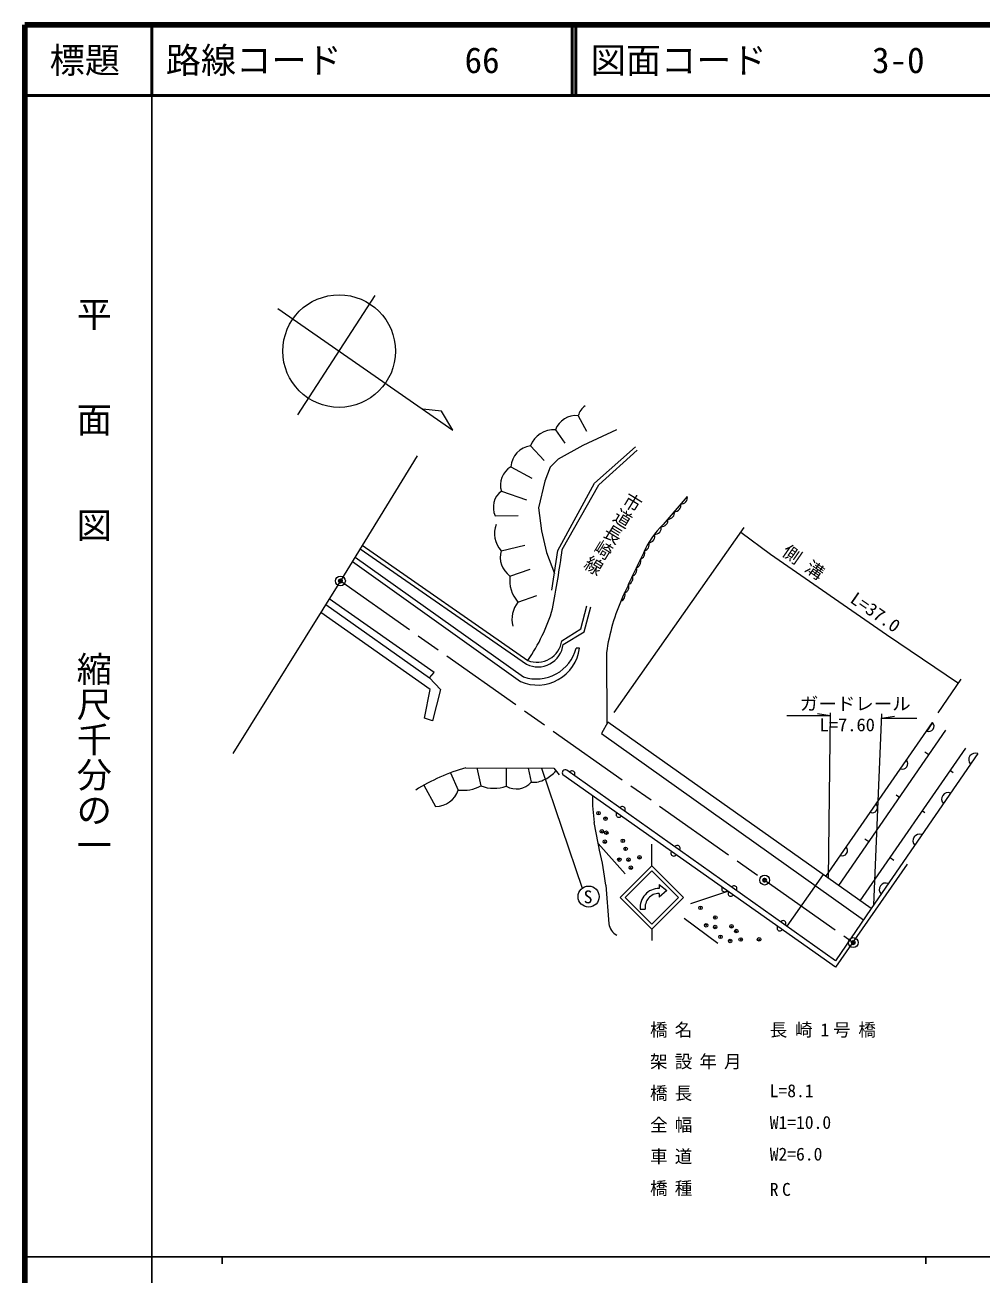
# Model space of a CAD drawing. Units: millimetres, scale not verified. Extents: x 40000 to 680000, y 20000 to 380000.
# Drawn here: x 40000 to 175842, y 202409 to 380000 of the extents above; entities that cross this region are included whole.
import ezdxf
from ezdxf.enums import TextEntityAlignment as Align

# ---------------------------------------------------------------- set-up
doc = ezdxf.new("R2010")
doc.units = ezdxf.units.MM
doc.header["$LTSCALE"] = 1000
doc.header["$PDMODE"] = 32
doc.header["$PDSIZE"] = 500
doc.linetypes.add('CHAIN', pattern=[18.5, 12, -1.5, 3.5, -1.5])
for name, color, linetype, lineweight in [('M-BGD', 7, 'Continuous', 13), ('M-BMK', 2, 'CHAIN', 13), ('M-STR-HTXT', 7, 'Continuous', 13), ('M-TTL', 2, 'Continuous', 140), ('M-TTL-BAND', 7, 'Continuous', 25), ('M-TTL-LINE', 7, 'Continuous', 50), ('M-TTL-TXT', 7, 'Continuous', 13), ('M-WORK', 1, 'Continuous', 13)]:
    doc.layers.add(name, color=color, linetype=linetype, lineweight=lineweight)
doc.layers.add('M-OTRS', color=6, linetype='Continuous')
doc.styles.add('@ＭＳ ゴシック', font='')
doc.styles.add('ＭＳ ゴシック', font='')
doc.styles.get('@ＭＳ ゴシック').set_extended_font_data('@MS Gothic')
doc.styles.get('ＭＳ ゴシック').set_extended_font_data('MS Gothic')

msp = doc.modelspace()

# ---------------------------------------------------------------- linework, layer by layer
at = {"layer": 'M-BGD'}
for centre in [(84820, 301015), (145097, 258513), (157688, 249636)]:
    msp.add_circle(centre, 700, dxfattribs=at)
at = {"layer": 'M-BMK'}
msp.add_line((84820, 301015), (157688, 249636), dxfattribs=at)
at = {"layer": 'M-OTRS'}
for p in [(84820, 301015), (145097, 258513), (157688, 249636)]:
    msp.add_point(p, dxfattribs=at)
at = {"layer": 'M-STR-HTXT'}
for p, q in [((123695, 282320), (142208, 308631)), ((141729, 307951), (145943, 304838)), ((145943, 304838), (162411, 293408)), ((162411, 293408), (172628, 286475)), ((169744, 282273), (173022, 287048)), ((154429, 281858), (148236, 281858)), ((154429, 281858), (152593, 282156)), ((154194, 258743), (154433, 282279)), ((160601, 255013), (161748, 282156)), ((161721, 281510), (163556, 281808)), ((161721, 281510), (166737, 281510))]:
    msp.add_line(p, q, dxfattribs=at)
at = {"layer": 'M-TTL'}
for p, q in [((40000, 380000), (40000, 20000)), ((680000, 380000), (40000, 380000))]:
    msp.add_line(p, q, dxfattribs=at)
at = {"layer": 'M-TTL-BAND'}
for p, q in [((58000, 370000), (58000, 20000)), ((40000, 205000), (579000, 205000)), ((68000, 205000), (68000, 204000)), ((168000, 205000), (168000, 204000))]:
    msp.add_line(p, q, dxfattribs=at)
at = {"layer": 'M-TTL-LINE'}
for p, q in [((58000, 380000), (58000, 370000)), ((117750, 380000), (117750, 370000)), ((118250, 380000), (118250, 370000)), ((40000, 370000), (680000, 370000))]:
    msp.add_line(p, q, dxfattribs=at)
at = {"layer": 'M-WORK'}
for p, q in [((78760, 324609), (89759, 341564)), ((75944, 339715), (100813, 322417)), ((99177, 325129), (96507, 325413)), ((100813, 322417), (99177, 325129)), ((118617, 324492), (119769, 322309)), ((115367, 322465), (116712, 320569)), ((124041, 322504), (119255, 320268)), ((111837, 320209), (113772, 318143)), ((119255, 320268), (115761, 318320)), ((120914, 314898), (126730, 320055)), ((95704, 318781), (84820, 301015)), ((115761, 318320), (114624, 317179)), ((121546, 314668), (127005, 319618)), ((109050, 317212), (112039, 315601)), ((114624, 317179), (113858, 315196)), ((113858, 315196), (112956, 311401)), ((115713, 305348), (120914, 314898)), ((116339, 305483), (121546, 314668)), ((107697, 313758), (111244, 312529)), ((134103, 313034), (130673, 309029)), ((112956, 311401), (113383, 308121)), ((106816, 310261), (110089, 310293)), ((113383, 308121), (114092, 305068)), ((87611, 305571), (111274, 289178)), ((87922, 306079), (111434, 289715)), ((107640, 305316), (111007, 306108)), ((86513, 303779), (110401, 286723)), ((86898, 304407), (110853, 287378)), ((114092, 305068), (115225, 302078)), ((114873, 299716), (115713, 305348)), ((108912, 301714), (111767, 302687)), ((84820, 301015), (69545, 276509)), ((98125, 288020), (83232, 298467)), ((110040, 298017), (112735, 298967)), ((82741, 297681), (97493, 287261)), ((118990, 294228), (119854, 297490)), ((119450, 293794), (120384, 297353)), ((97580, 285581), (82029, 296538)), ((116291, 292511), (118990, 294228)), ((116471, 291968), (119450, 293794)), ((118800, 291469), (118297, 291469)), ((122626, 290850), (122659, 280659)), ((97493, 287261), (98125, 288020)), ((97493, 287261), (99047, 285592)), ((96750, 281539), (97580, 285581)), ((99047, 285592), (97895, 281130)), ((97895, 281130), (96750, 281539)), ((122830, 280954), (121902, 279355)), ((160227, 254471), (122830, 280954)), ((153775, 259040), (168973, 280890)), ((168973, 280890), (168134, 279684)), ((121902, 279355), (159150, 252880)), ((155624, 257730), (170821, 279838)), ((158692, 255558), (173672, 277256)), ((175385, 276490), (160227, 254471)), ((167864, 276729), (168421, 276347)), ((175385, 276490), (174348, 274984)), ((100482, 273763), (101568, 271304)), ((102647, 274471), (115145, 274393)), ((104208, 274461), (104794, 271888)), ((108362, 274435), (108393, 271861)), ((111504, 274416), (111938, 272424)), ((113389, 274404), (119170, 257362)), ((115145, 274393), (115894, 273453)), ((155188, 247032), (117014, 274120)), ((171499, 274108), (171904, 273813)), ((96677, 271992), (98342, 268971)), ((155161, 246158), (116440, 273466)), ((163805, 270638), (164275, 270315)), ((167511, 268332), (167849, 268125)), ((125290, 259399), (121459, 263736)), ((129054, 260553), (129054, 263618)), ((159323, 264387), (159919, 263978)), ((162949, 261725), (163439, 261361)), ((153423, 259289), (148229, 251970)), ((165328, 260798), (155161, 246158)), ((122529, 257800), (122976, 252319)), ((130097, 257874), (130097, 257321)), ((130097, 257874), (131222, 257037)), ((131222, 257037), (130097, 256079)), ((130097, 256621), (130097, 256079)), ((134629, 255196), (139863, 256947)), ((127424, 254371), (128129, 254371)), ((160227, 254471), (155188, 247032)), ((133667, 253087), (138452, 249549)), ((129054, 251553), (129054, 249911))]:
    msp.add_line(p, q, dxfattribs=at)
for points in [[(124554, 256053), (129054, 260553), (133554, 256053), (129054, 251553)], [(125261, 256053), (129054, 259846), (132847, 256053), (129054, 252261)]]:
    msp.add_lwpolyline(points, close=True, dxfattribs=at)
for centre, radius in [((84637, 333668), 8000), ((120085, 256173), 1500)]:
    msp.add_circle(centre, radius, dxfattribs=at)
for centre, radius, start, end in [((120818, 324002), 2254, 122.794, 167.44769), ((118289, 321400), 3110, 83.93076, 159.97456), ((115062, 319052), 3426, 84.89856, 160.26751), ((112225, 317053), 3179, 97.00981, 177.14133), ((110465, 314665), 2914, 119.06546, 198.14872), ((109375, 311475), 2833, 126.3326, 205.37867), ((133233, 312846), 890, 266.63054, 12.21027), ((131388, 310692), 890, 266.63054, 12.21027), ((132311, 311769), 890, 266.63054, 12.21027), ((110336, 307735), 3622, 158.86772, 221.90288), ((139534, 299903), 12720, 134.15774, 156.45786), ((130466, 309615), 890, 264.10277, 12.21027), ((128596, 307338), 890, 272.00615, 19.58239), ((129508, 308524), 890, 265.30098, 13.31962), ((-42437, 327028), 160232, 349.21943, 352.27236), ((127788, 306150), 890, 284.40546, 19.58239), ((110909, 304445), 3383, 165.07561, 233.83067), ((347722, 197248), 244828, 153.89304, 155.51362), ((126617, 303767), 890, 286.51347, 22.04061), ((127185, 304954), 890, 286.83662, 22.04061), ((126045, 302580), 890, 287.12901, 22.04061), ((113531, 301103), 4659, 172.45989, 221.47418), ((124927, 300202), 890, 288.04929, 22.34687), ((125484, 301390), 890, 287.43678, 22.34687), ((151687, 286675), 29359, 155.77141, 171.82474), ((124386, 299003), 890, 288.41618, 23.33209), ((113067, 295591), 3879, 141.28061, 194.85645), ((90738, 304191), 25257, 325.02863, 343.59264), ((112808, 292268), 6045, 246.53869, 352.40383), ((112667, 292896), 5808, 251.80298, 345.77852), ((112892, 292400), 3605, 243.3296, 353.13079), ((112754, 293038), 3576, 248.33329, 351.529), ((168418, 280381), 753, 247.85943, 42.49866), ((164693, 275025), 753, 247.85943, 42.49866), ((175036, 275621), 937, 68.13865, 222.77788), ((109941, 248477), 26998, 105.67448, 122.29029), ((112158, 276686), 4207, 294.64176, 321.00013), ((116767, 273758), 439, 55.81616, 221.65604), ((117734, 273633), 405, 321.90416, 147.37638), ((102207, 276972), 5704, 263.56457, 296.96514), ((106630, 276719), 5168, 249.19476, 289.9501), ((109830, 274257), 2793, 239.05629, 319.00548), ((112231, 275768), 3357, 264.98364, 300.04167), ((98344, 272365), 3395, 269.96909, 341.77088), ((140420, 269751), 19772, 177.86329, 188.8607), ((171179, 270018), 937, 68.13865, 222.77788), ((124891, 268555), 405, 321.90416, 147.37638), ((160392, 268842), 753, 247.85943, 42.49866), ((-95267, 223352), 220456, 10.3026, 11.3414), ((124385, 267839), 405, 142.07065, 327.54287), ((167110, 264106), 937, 68.13865, 222.77788), ((132678, 263029), 405, 321.90416, 147.37638), ((156130, 262715), 753, 247.85943, 42.49866), ((82746, 253227), 40044, 6.55692, 13.80116), ((132189, 262335), 405, 142.07065, 327.54287), ((140768, 257288), 405, 321.90416, 147.37638), ((162329, 257161), 937, 68.13865, 222.77788), ((130089, 254642), 2679, 89.82588, 185.80957), ((130089, 254642), 1979, 89.76429, 187.87579), ((139396, 257252), 405, 142.07065, 327.54287), ((140296, 256618), 405, 142.07065, 327.54287), ((125088, 252583), 2128, 187.12783, 242.33772), ((147729, 252349), 405, 321.90416, 147.37638), ((147271, 251699), 405, 142.07065, 327.54287)]:
    msp.add_arc(centre, radius, start, end, dxfattribs=at)
for p in [(121498, 268030), (122480, 267251), (121973, 265438), (122611, 265251), (122381, 263963), (124940, 264093), (125348, 262964), (124447, 261419), (125752, 261412), (127311, 261736), (126088, 260272), (135981, 254569), (136782, 252095), (138092, 253206), (140391, 251944), (138059, 251841), (138821, 250463), (141067, 251278), (140210, 249862), (141704, 250081), (144310, 250090)]:
    msp.add_point(p, dxfattribs=at)

# ---------------------------------------------------------------- texts
at = {"layer": 'M-STR-HTXT', "style": '@ＭＳ ゴシック', "width": 1.05}
msp.add_text('市道長崎線', height=1833, rotation=238.524, dxfattribs=at).set_placement((123557, 307699), align=Align.MIDDLE_CENTER)
at = {"layer": 'M-STR-HTXT', "style": 'ＭＳ ゴシック', "width": 1.05}
msp.add_text('側 溝\u3000\u3000L=37.0', height=1833, rotation=325.199, dxfattribs=at).set_placement((155163, 298743), align=Align.BOTTOM_CENTER)
for s, p in [('ガードレール', (157975, 282108)), ('\u3000L=7.60', (155525, 279108))]:
    msp.add_text(s, height=1833, dxfattribs=at).set_placement(p, align=Align.BOTTOM_CENTER)
at = {"layer": 'M-STR-HTXT', "style": 'ＭＳ ゴシック'}
for s, p in [('L=8.1', (145819, 227122)), ('W1=10.0', (145819, 222622)), ('W2=6.0', (145819, 218122))]:
    msp.add_text(s, height=1833, dxfattribs=at).set_placement(p, align=Align.BOTTOM_LEFT)
at = {"layer": 'M-STR-HTXT', "char_height": 1833, "attachment_point": 7, "style": 'ＭＳ ゴシック'}
for s, insert in [('\\T1.4;橋名', (128819, 236122)), ('\\T1.44;長崎1号橋', (145819, 236122)), ('\\T1.4;架設年月', (128819, 231622)), ('\\T1.4;橋長', (128819, 227122)), ('\\T1.4;全幅', (128819, 222622)), ('\\T1.4;車道', (128819, 218122)), ('\\T1.4;橋種', (128819, 213622)), ('\\T1.4;RC', (145819, 213622))]:
    msp.add_mtext(s, dxfattribs=dict(at, insert=insert))
at = {"layer": 'M-TTL-BAND', "style": '@ＭＳ ゴシック'}
for s, p in [('平\u3000\u3000面\u3000\u3000図', (49777, 306475)), ('縮尺千分の一', (49777, 261030))]:
    msp.add_text(s, height=3666, rotation=270, dxfattribs=at).set_placement(p, align=Align.MIDDLE_RIGHT)
at = {"layer": 'M-TTL-TXT', "style": 'ＭＳ ゴシック'}
msp.add_text('標題', height=3666, dxfattribs=at).set_placement((48500, 375000), align=Align.MIDDLE_CENTER)
for s, p in [('路線コード       66', (60000, 375000)), ('図面コード      3-0', (120380, 375000))]:
    msp.add_text(s, height=3666, dxfattribs=at).set_placement(p, align=Align.MIDDLE_LEFT)
at = {"layer": 'M-WORK', "style": 'ＭＳ ゴシック'}
msp.add_text('S', height=1833, dxfattribs=at).set_placement((120005, 256133), align=Align.MIDDLE_CENTER)

doc.saveas('drawing.dxf')
